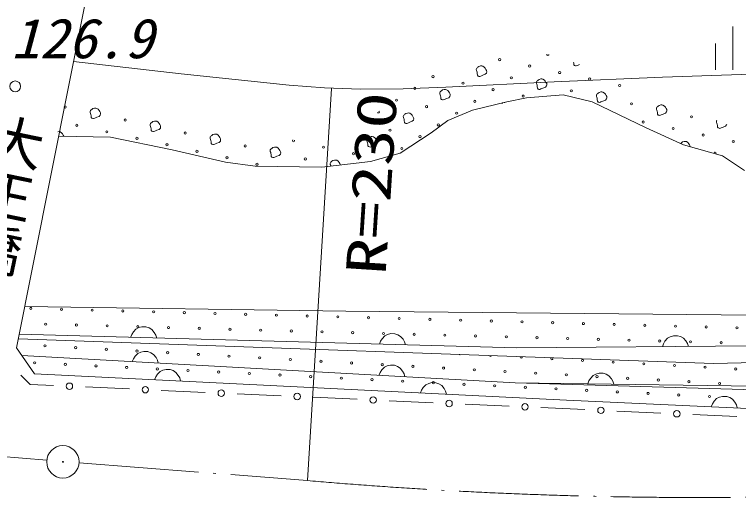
# Model space of a CAD drawing. Units: millimetres, scale not verified. Extents: x 40000 to 680000, y 20000 to 380000.
# Drawn here: x 163802 to 197141, y 262432 to 284674 of the extents above; entities that cross this region are included whole.
import ezdxf
from ezdxf.enums import TextEntityAlignment as Align

# ---------------------------------------------------------------- set-up
doc = ezdxf.new("R2010")
doc.units = ezdxf.units.MM
doc.header["$LTSCALE"] = 1000
doc.linetypes.add('USER3', pattern=[7.000001, 5.508197, -0.688525, 0.114754, -0.688525])
for name, color, linetype, lineweight in [('S-BGD', 1, 'Continuous', 13), ('S-BGD-HTXT', 6, 'Continuous', 13), ('S-BMK', 3, 'USER3', 13)]:
    doc.layers.add(name, color=color, linetype=linetype, lineweight=lineweight)
doc.styles.add('@ＭＳ ゴシック', font='')
doc.styles.add('ＭＳ ゴシック', font='')
doc.styles.get('@ＭＳ ゴシック').set_extended_font_data('@MS Gothic')
doc.styles.get('ＭＳ ゴシック').set_extended_font_data('MS Gothic')

msp = doc.modelspace()

# ---------------------------------------------------------------- linework, layer by layer
at = {"layer": 'S-BGD'}
for p, q in [((163899, 269325), (167979, 289816)), ((196878, 284127), (196880, 282127)), ((196079, 283331), (196080, 282131)), ((166525, 282515), (171479, 281939)), ((189555, 282440), (189550, 282472)), ((189561, 282358), (189555, 282440)), ((185068, 282143), (185070, 282171)), ((185070, 282098), (185068, 282143)), ((185070, 282171), (185089, 282200)), ((185088, 282057), (185070, 282098)), ((185100, 282012), (185088, 282057)), ((185089, 282200), (185116, 282222)), ((185116, 282222), (185144, 282246)), ((185144, 282246), (185191, 282280)), ((185191, 282280), (185266, 282302)), ((185266, 282302), (185323, 282304)), ((185323, 282304), (185369, 282294)), ((185369, 282294), (185435, 282249)), ((185435, 282249), (185480, 282197)), ((185480, 282197), (185511, 282145)), ((185511, 282145), (185544, 282089)), ((185544, 282089), (185549, 282035)), ((189594, 282324), (189561, 282358)), ((189633, 282310), (189594, 282324)), ((189672, 282306), (189633, 282310)), ((189725, 282326), (189672, 282306)), ((189812, 282364), (189725, 282326)), ((171479, 281939), (176449, 281414)), ((185109, 281954), (185100, 282012)), ((185116, 281872), (185109, 281954)), ((185148, 281838), (185116, 281872)), ((185187, 281825), (185148, 281838)), ((185226, 281820), (185187, 281825)), ((185279, 281841), (185226, 281820)), ((185371, 281881), (185279, 281841)), ((185482, 281922), (185371, 281881)), ((185537, 281979), (185482, 281922)), ((185549, 282035), (185537, 281979)), ((188650, 281572), (193639, 281784)), ((193639, 281784), (197716, 281929)), ((176449, 281414), (178082, 281294)), ((183671, 281324), (188650, 281572)), ((187833, 281545), (187835, 281573)), ((187834, 281500), (187833, 281545)), ((187852, 281459), (187834, 281500)), ((187835, 281573), (187854, 281602)), ((187864, 281414), (187852, 281459)), ((187854, 281602), (187880, 281625)), ((187874, 281356), (187864, 281414)), ((187880, 281625), (187909, 281648)), ((187909, 281648), (187956, 281682)), ((187956, 281682), (188031, 281705)), ((188031, 281705), (188087, 281706)), ((188087, 281706), (188134, 281696)), ((188134, 281696), (188200, 281651)), ((188200, 281651), (188245, 281600)), ((188245, 281600), (188275, 281547)), ((188275, 281547), (188308, 281491)), ((188313, 281438), (188301, 281381)), ((188308, 281491), (188313, 281438)), ((178082, 281294), (179727, 281234)), ((179727, 281234), (181693, 281249)), ((181693, 281249), (183671, 281324)), ((183387, 281060), (183389, 281088)), ((183389, 281015), (183387, 281060)), ((183389, 281088), (183408, 281117)), ((183408, 281117), (183435, 281139)), ((183435, 281139), (183463, 281162)), ((183463, 281162), (183510, 281197)), ((183510, 281197), (183585, 281219)), ((183585, 281219), (183642, 281221)), ((183642, 281221), (183688, 281211)), ((183688, 281211), (183754, 281166)), ((183754, 281166), (183799, 281114)), ((183799, 281114), (183830, 281061)), ((183830, 281061), (183862, 281006)), ((187880, 281274), (187874, 281356)), ((187913, 281240), (187880, 281274)), ((187952, 281227), (187913, 281240)), ((187990, 281222), (187952, 281227)), ((188043, 281243), (187990, 281222)), ((188135, 281283), (188043, 281243)), ((188247, 281324), (188135, 281283)), ((188301, 281381), (188247, 281324)), ((190673, 281050), (190720, 281085)), ((190720, 281085), (190795, 281107)), ((190795, 281107), (190852, 281109)), ((190852, 281109), (190898, 281099)), ((190898, 281099), (190964, 281054)), ((190964, 281054), (191009, 281002)), ((183407, 280974), (183389, 281015)), ((183419, 280929), (183407, 280974)), ((183428, 280871), (183419, 280929)), ((183434, 280789), (183428, 280871)), ((183467, 280755), (183434, 280789)), ((183506, 280741), (183467, 280755)), ((183545, 280737), (183506, 280741)), ((183598, 280757), (183545, 280737)), ((183690, 280798), (183598, 280757)), ((183801, 280839), (183690, 280798)), ((183855, 280896), (183801, 280839)), ((183868, 280952), (183855, 280896)), ((183862, 281006), (183868, 280952)), ((186468, 280651), (187379, 280839)), ((187379, 280839), (189068, 280974)), ((189068, 280974), (190409, 280654)), ((190597, 280948), (190599, 280975)), ((190599, 280902), (190597, 280948)), ((190599, 280975), (190618, 281004)), ((190617, 280861), (190599, 280902)), ((190629, 280817), (190617, 280861)), ((190618, 281004), (190645, 281027)), ((190638, 280758), (190629, 280817)), ((190645, 280676), (190638, 280758)), ((190645, 281027), (190673, 281050)), ((191011, 280726), (190900, 280685)), ((191009, 281002), (191040, 280949)), ((191066, 280784), (191011, 280726)), ((191040, 280949), (191073, 280893)), ((191078, 280840), (191066, 280784)), ((191073, 280893), (191078, 280840)), ((184887, 280274), (186468, 280651)), ((186250, 280581), (186274, 280599)), ((186274, 280599), (186350, 280621)), ((186350, 280621), (186379, 280622)), ((190409, 280654), (192892, 279450)), ((190677, 280642), (190645, 280676)), ((190716, 280629), (190677, 280642)), ((190755, 280624), (190716, 280629)), ((190808, 280645), (190755, 280624)), ((190900, 280685), (190808, 280645)), ((193364, 280377), (193383, 280406)), ((193383, 280406), (193410, 280429)), ((193410, 280429), (193438, 280452)), ((193438, 280452), (193485, 280487)), ((193485, 280487), (193560, 280509)), ((193560, 280509), (193617, 280511)), ((193617, 280511), (193663, 280501)), ((193663, 280501), (193729, 280456)), ((193729, 280456), (193774, 280404)), ((193774, 280404), (193805, 280351)), ((167285, 280201), (167287, 280229)), ((167287, 280156), (167285, 280201)), ((167287, 280229), (167307, 280258)), ((167305, 280115), (167287, 280156)), ((167317, 280071), (167305, 280115)), ((167307, 280258), (167333, 280281)), ((167326, 280012), (167317, 280071)), ((167333, 280281), (167361, 280304)), ((167361, 280304), (167408, 280339)), ((167408, 280339), (167483, 280361)), ((167483, 280361), (167540, 280362)), ((167540, 280362), (167587, 280352)), ((167587, 280352), (167652, 280308)), ((167652, 280308), (167697, 280256)), ((167697, 280256), (167728, 280203)), ((167728, 280203), (167761, 280147)), ((167766, 280094), (167754, 280037)), ((167761, 280147), (167766, 280094)), ((181727, 280033), (181754, 280056)), ((181754, 280056), (181782, 280079)), ((181782, 280079), (181829, 280114)), ((181829, 280114), (181904, 280136)), ((181904, 280136), (181961, 280138)), ((181961, 280138), (182007, 280128)), ((182007, 280128), (182073, 280083)), ((182073, 280083), (182118, 280031)), ((183762, 279790), (184887, 280274)), ((193362, 280350), (193364, 280377)), ((193363, 280305), (193362, 280350)), ((193381, 280264), (193363, 280305)), ((193394, 280219), (193381, 280264)), ((193403, 280160), (193394, 280219)), ((193409, 280078), (193403, 280160)), ((193442, 280045), (193409, 280078)), ((193664, 280087), (193573, 280047)), ((193776, 280128), (193664, 280087)), ((193830, 280186), (193776, 280128)), ((193805, 280351), (193837, 280295)), ((193842, 280242), (193830, 280186)), ((193837, 280295), (193842, 280242)), ((167333, 279930), (167326, 280012)), ((167365, 279896), (167333, 279930)), ((167404, 279883), (167365, 279896)), ((167443, 279878), (167404, 279883)), ((167496, 279899), (167443, 279878)), ((167588, 279939), (167496, 279899)), ((167699, 279980), (167588, 279939)), ((167754, 280037), (167699, 279980)), ((170126, 279706), (170173, 279741)), ((170173, 279741), (170248, 279763)), ((170248, 279763), (170305, 279765)), ((170305, 279765), (170351, 279755)), ((170351, 279755), (170417, 279710)), ((181706, 279977), (181708, 280004)), ((181708, 279931), (181706, 279977)), ((181708, 280004), (181727, 280033)), ((181726, 279890), (181708, 279931)), ((181738, 279846), (181726, 279890)), ((181747, 279787), (181738, 279846)), ((181753, 279705), (181747, 279787)), ((182120, 279755), (182008, 279714)), ((182118, 280031), (182149, 279978)), ((182174, 279813), (182120, 279755)), ((182149, 279978), (182181, 279922)), ((182186, 279869), (182174, 279813)), ((182181, 279922), (182186, 279869)), ((182985, 279227), (183762, 279790)), ((193481, 280031), (193442, 280045)), ((193519, 280026), (193481, 280031)), ((193573, 280047), (193519, 280026)), ((196126, 279752), (196128, 279779)), ((196128, 279707), (196126, 279752)), ((196128, 279779), (196137, 279793)), ((170050, 279604), (170052, 279631)), ((170052, 279558), (170050, 279604)), ((170052, 279631), (170071, 279660)), ((170070, 279517), (170052, 279558)), ((170082, 279473), (170070, 279517)), ((170071, 279660), (170098, 279683)), ((170091, 279414), (170082, 279473)), ((170097, 279332), (170091, 279414)), ((170098, 279683), (170126, 279706)), ((170417, 279710), (170462, 279658)), ((170462, 279658), (170493, 279605)), ((170518, 279440), (170464, 279382)), ((170493, 279605), (170525, 279549)), ((170530, 279496), (170518, 279440)), ((170525, 279549), (170530, 279496)), ((181786, 279672), (181753, 279705)), ((181825, 279658), (181786, 279672)), ((181864, 279653), (181825, 279658)), ((181917, 279674), (181864, 279653)), ((182008, 279714), (181917, 279674)), ((192892, 279450), (194608, 278674)), ((196146, 279666), (196128, 279707)), ((196158, 279621), (196146, 279666)), ((196167, 279563), (196158, 279621)), ((196174, 279481), (196167, 279563)), ((196206, 279447), (196174, 279481)), ((196245, 279433), (196206, 279447)), ((196284, 279429), (196245, 279433)), ((196337, 279449), (196284, 279429)), ((196429, 279489), (196337, 279449)), ((196540, 279531), (196429, 279489)), ((196595, 279588), (196540, 279531)), ((196599, 279607), (196595, 279588)), ((165802, 279277), (165859, 279279)), ((165840, 279076), (168216, 279026)), ((165859, 279279), (165905, 279269)), ((165905, 279269), (165971, 279224)), ((165971, 279224), (166016, 279172)), ((166016, 279172), (166047, 279120)), ((166047, 279120), (166075, 279071)), ((170130, 279299), (170097, 279332)), ((170169, 279285), (170130, 279299)), ((170208, 279280), (170169, 279285)), ((170261, 279301), (170208, 279280)), ((170352, 279341), (170261, 279301)), ((170464, 279382), (170352, 279341)), ((172817, 279033), (172836, 279062)), ((172836, 279062), (172862, 279085)), ((172862, 279085), (172890, 279108)), ((172890, 279108), (172937, 279143)), ((172937, 279143), (173012, 279165)), ((173012, 279165), (173069, 279167)), ((173069, 279167), (173116, 279157)), ((173116, 279157), (173181, 279112)), ((173181, 279112), (173226, 279060)), ((173226, 279060), (173257, 279007)), ((180148, 279030), (180223, 279052)), ((180223, 279052), (180279, 279054)), ((180279, 279054), (180326, 279044)), ((181565, 278288), (182985, 279227)), ((168216, 279026), (171058, 278439)), ((172814, 279006), (172817, 279033)), ((172816, 278961), (172814, 279006)), ((172834, 278920), (172816, 278961)), ((172846, 278875), (172834, 278920)), ((172855, 278817), (172846, 278875)), ((172862, 278735), (172855, 278817)), ((172894, 278701), (172862, 278735)), ((173117, 278743), (173025, 278703)), ((173228, 278784), (173117, 278743)), ((173283, 278842), (173228, 278784)), ((173257, 279007), (173290, 278951)), ((173295, 278898), (173283, 278842)), ((173290, 278951), (173295, 278898)), ((180025, 278893), (180027, 278921)), ((180026, 278848), (180025, 278893)), ((180044, 278807), (180026, 278848)), ((180027, 278921), (180046, 278950)), ((180056, 278762), (180044, 278807)), ((180046, 278950), (180072, 278972)), ((180066, 278704), (180056, 278762)), ((180072, 278972), (180100, 278996)), ((180100, 278996), (180148, 279030)), ((180326, 279044), (180392, 278999)), ((180392, 278999), (180437, 278947)), ((180437, 278947), (180467, 278895)), ((180493, 278729), (180438, 278672)), ((180467, 278895), (180500, 278839)), ((180505, 278786), (180493, 278729)), ((180500, 278839), (180505, 278786)), ((194476, 278734), (194493, 278748)), ((194493, 278748), (194521, 278771)), ((194521, 278771), (194568, 278806)), ((194568, 278806), (194643, 278828)), ((194643, 278828), (194700, 278829)), ((194700, 278829), (194746, 278819)), ((194746, 278819), (194812, 278775)), ((194812, 278775), (194857, 278723)), ((194857, 278723), (194888, 278670)), ((171058, 278439), (173524, 277878)), ((172933, 278687), (172894, 278701)), ((172972, 278683), (172933, 278687)), ((173025, 278703), (172972, 278683)), ((175579, 278408), (175581, 278435)), ((175581, 278363), (175579, 278408)), ((175581, 278435), (175600, 278465)), ((175600, 278465), (175627, 278487)), ((175627, 278487), (175655, 278510)), ((175655, 278510), (175702, 278545)), ((175702, 278545), (175777, 278567)), ((175777, 278567), (175834, 278569)), ((175834, 278569), (175880, 278559)), ((175880, 278559), (175946, 278514)), ((175946, 278514), (175991, 278462)), ((175991, 278462), (176022, 278409)), ((176022, 278409), (176054, 278354)), ((180072, 278622), (180066, 278704)), ((180104, 278588), (180072, 278622)), ((180144, 278575), (180104, 278588)), ((180182, 278570), (180144, 278575)), ((180235, 278591), (180182, 278570)), ((180327, 278631), (180235, 278591)), ((180438, 278672), (180327, 278631)), ((194608, 278674), (196404, 278166)), ((194888, 278670), (194921, 278614)), ((194921, 278614), (194923, 278585)), ((175599, 278322), (175581, 278363)), ((175611, 278277), (175599, 278322)), ((175620, 278219), (175611, 278277)), ((175626, 278137), (175620, 278219)), ((175659, 278103), (175626, 278137)), ((175698, 278089), (175659, 278103)), ((175737, 278085), (175698, 278089)), ((175790, 278105), (175737, 278085)), ((175881, 278145), (175790, 278105)), ((175993, 278187), (175881, 278145)), ((176047, 278244), (175993, 278187)), ((176059, 278300), (176047, 278244)), ((176054, 278354), (176059, 278300)), ((180198, 277911), (181565, 278288)), ((196404, 278166), (197424, 277497)), ((173524, 277878), (174891, 277692)), ((177947, 277641), (180198, 277911)), ((178343, 277810), (178346, 277838)), ((178345, 277765), (178343, 277810)), ((178363, 277724), (178345, 277765)), ((178346, 277838), (178365, 277867)), ((178372, 277692), (178363, 277724)), ((178365, 277867), (178391, 277889)), ((178391, 277889), (178419, 277912)), ((178419, 277912), (178466, 277947)), ((178466, 277947), (178542, 277969)), ((178542, 277969), (178598, 277971)), ((178598, 277971), (178645, 277961)), ((178645, 277961), (178710, 277916)), ((178710, 277916), (178755, 277864)), ((178755, 277864), (178786, 277811)), ((178786, 277811), (178819, 277756)), ((178819, 277756), (178820, 277746)), ((174891, 277692), (177947, 277641)), ((164277, 271225), (179052, 271013)), ((179052, 271013), (204310, 270773)), ((169202, 269942), (169277, 270057)), ((169277, 270057), (169395, 270185)), ((169395, 270185), (169529, 270254)), ((169529, 270254), (169671, 270292)), ((169671, 270292), (169857, 270287)), ((169857, 270287), (169996, 270241)), ((169996, 270241), (170126, 270165)), ((170126, 270165), (170240, 270030)), ((163980, 269732), (195984, 268604)), ((186932, 269318), (164023, 269946)), ((169150, 269805), (169202, 269942)), ((170240, 270030), (170308, 269911)), ((170308, 269911), (170350, 269772)), ((180657, 269628), (180732, 269743)), ((180732, 269743), (180849, 269872)), ((180849, 269872), (180983, 269940)), ((180983, 269940), (181125, 269978)), ((181125, 269978), (181311, 269973)), ((181311, 269973), (181451, 269927)), ((181451, 269927), (181581, 269851)), ((181581, 269851), (181694, 269716)), ((181694, 269716), (181763, 269597)), ((193755, 269632), (193868, 269765)), ((193868, 269765), (194000, 269838)), ((194000, 269838), (194140, 269881)), ((194140, 269881), (194326, 269883)), ((194326, 269883), (194468, 269842)), ((194468, 269842), (194600, 269771)), ((194600, 269771), (194718, 269640)), ((180605, 269491), (180657, 269628)), ((181763, 269597), (181804, 269458)), ((201543, 269444), (186932, 269318)), ((193638, 269376), (193684, 269514)), ((193684, 269514), (193755, 269632)), ((194718, 269640), (194791, 269524)), ((194791, 269524), (194838, 269386)), ((164729, 268133), (163899, 269325)), ((169357, 268937), (169478, 269063)), ((169478, 269063), (169614, 269127)), ((169614, 269127), (169757, 269161)), ((169757, 269161), (169943, 269151)), ((169943, 269151), (170081, 269101)), ((170081, 269101), (170209, 269022)), ((186856, 267708), (164144, 268972)), ((169223, 268689), (169279, 268825)), ((169279, 268825), (169357, 268937)), ((170209, 269022), (170319, 268884)), ((170319, 268884), (170384, 268763)), ((170384, 268763), (170421, 268623)), ((195984, 268604), (211228, 268909)), ((180713, 268306), (180834, 268431)), ((180834, 268431), (180970, 268496)), ((180970, 268496), (181113, 268530)), ((181113, 268530), (181299, 268519)), ((181299, 268519), (181437, 268470)), ((181437, 268470), (181565, 268390)), ((181565, 268390), (181675, 268252)), ((164091, 268069), (164523, 267638)), ((189214, 266912), (164729, 268133)), ((170305, 267993), (170383, 268106)), ((170383, 268106), (170504, 268232)), ((170504, 268232), (170639, 268297)), ((170639, 268297), (170782, 268332)), ((170782, 268332), (170968, 268323)), ((170968, 268323), (171106, 268274)), ((171106, 268274), (171235, 268196)), ((171235, 268196), (171345, 268058)), ((171345, 268058), (171411, 267938)), ((180579, 268058), (180635, 268193)), ((180635, 268193), (180713, 268306)), ((181675, 268252), (181740, 268131)), ((181740, 268131), (181777, 267991)), ((190442, 268048), (190575, 268118)), ((190575, 268118), (190717, 268158)), ((190717, 268158), (190903, 268155)), ((190903, 268155), (191043, 268112)), ((191043, 268112), (191174, 268038)), ((170251, 267857), (170305, 267993)), ((171411, 267938), (171449, 267797)), ((182882, 267687), (183025, 267722)), ((183025, 267722), (183210, 267713)), ((190203, 267664), (190253, 267801)), ((190253, 267801), (190327, 267917)), ((190327, 267917), (190442, 268048)), ((191174, 268038), (191289, 267904)), ((191289, 267904), (191360, 267786)), ((191360, 267786), (191403, 267648)), ((164523, 267638), (165597, 267589)), ((167065, 267523), (169093, 267431)), ((182493, 267247), (182548, 267382)), ((182548, 267382), (182626, 267496)), ((182626, 267496), (182746, 267622)), ((182746, 267622), (182882, 267687)), ((183210, 267713), (183349, 267664)), ((183349, 267664), (183477, 267585)), ((183477, 267585), (183588, 267448)), ((183588, 267448), (183654, 267327)), ((202645, 267498), (186856, 267708)), ((186856, 267708), (209374, 267049)), ((170561, 267364), (172589, 267272)), ((174058, 267206), (176086, 267114)), ((183654, 267327), (183692, 267187)), ((196134, 266988), (196269, 267054)), ((196269, 267054), (196411, 267090)), ((196411, 267090), (196597, 267082)), ((196597, 267082), (196736, 267033)), ((177554, 267047), (179582, 266956)), ((181051, 266889), (183079, 266797)), ((184547, 266731), (186575, 266639)), ((203750, 266259), (189214, 266912)), ((195883, 266612), (195937, 266748)), ((195937, 266748), (196014, 266862)), ((196014, 266862), (196134, 266988)), ((196736, 267033), (196865, 266956)), ((196865, 266956), (196976, 266818)), ((196976, 266818), (197043, 266698)), ((188044, 266572), (190071, 266481)), ((191540, 266414), (193568, 266322)), ((197043, 266698), (197081, 266558)), ((195036, 266256), (197064, 266164))]:
    msp.add_line(p, q, dxfattribs=at)
for centre, radius in [((186139, 282597), 49.8), ((187521, 282298), 49.8), ((183076, 281812), 49.8), ((186681, 281756), 49.8), ((188904, 281999), 49.8), ((190286, 281700), 49.8), ((163834, 281364), 249), ((184458, 281513), 49.8), ((191668, 281401), 49.8), ((182235, 281271), 49.8), ((185840, 281214), 49.8), ((189445, 281158), 49.8), ((181394, 280729), 49.8), ((185000, 280673), 49.8), ((187222, 280916), 49.8), ((166133, 280412), 49.8), ((182777, 280430), 49.8), ((192210, 280560), 49.8), ((184159, 280131), 49.8), ((168898, 279814), 49.8), ((192751, 279720), 49.8), ((194974, 279963), 49.8), ((166675, 279572), 49.8), ((181095, 279347), 49.8), ((183318, 279589), 49.8), ((194134, 279421), 49.8), ((168057, 279273), 49.8), ((171662, 279216), 49.8), ((182478, 279048), 49.8), ((195516, 279122), 49.8), ((169440, 278974), 49.8), ((170822, 278675), 49.8), ((196898, 278823), 49.8), ((172204, 278376), 49.8), ((174427, 278619), 49.8), ((178032, 278562), 49.8), ((181637, 278506), 49.8), ((173586, 278077), 49.8), ((177191, 278021), 49.8), ((179414, 278263), 49.8), ((174969, 277778), 49.8), ((164553, 271139), 49.8), ((165967, 271100), 49.8), ((167381, 271061), 49.8), ((168794, 271022), 49.8), ((170208, 270984), 49.8), ((171622, 270945), 49.8), ((173035, 270906), 49.8), ((174449, 270867), 49.8), ((175863, 270829), 49.8), ((177276, 270790), 49.8), ((178690, 270751), 49.8), ((180104, 270712), 49.8), ((181517, 270674), 49.8), ((165241, 270412), 49.8), ((166654, 270374), 49.8), ((168068, 270335), 49.8), ((182931, 270635), 49.8), ((184345, 270596), 49.8), ((185758, 270557), 49.8), ((187172, 270519), 49.8), ((188586, 270480), 49.8), ((189999, 270441), 49.8), ((191413, 270402), 49.8), ((192827, 270364), 49.8), ((169482, 270296), 49.8), ((170895, 270257), 49.8), ((172309, 270219), 49.8), ((173723, 270180), 49.8), ((175136, 270141), 49.8), ((176550, 270102), 49.8), ((177964, 270064), 49.8), ((179377, 270025), 49.8), ((194240, 270325), 49.8), ((195654, 270286), 49.8), ((197068, 270248), 49.8), ((180791, 269986), 49.8), ((182205, 269947), 49.8), ((183618, 269909), 49.8), ((185032, 269870), 49.8), ((186446, 269831), 49.8), ((187860, 269792), 49.8), ((189273, 269754), 49.8), ((190687, 269715), 49.8), ((192101, 269676), 49.8), ((165204, 269414), 49.8), ((166616, 269335), 49.8), ((193514, 269638), 49.8), ((194928, 269599), 49.8), ((196342, 269560), 49.8), ((168028, 269257), 49.8), ((169440, 269178), 49.8), ((170852, 269100), 49.8), ((172264, 269021), 49.8), ((173676, 268942), 49.8), ((175088, 268864), 49.8), ((176500, 268785), 49.8), ((177912, 268707), 49.8), ((189954, 268745), 49.8), ((191366, 268666), 49.8), ((164728, 268633), 49.8), ((166140, 268563), 49.8), ((167553, 268492), 49.8), ((168965, 268422), 49.8), ((170377, 268351), 49.8), ((179324, 268628), 49.8), ((180736, 268550), 49.8), ((182148, 268471), 49.8), ((183560, 268392), 49.8), ((192778, 268588), 49.8), ((194190, 268509), 49.8), ((195602, 268431), 49.8), ((197014, 268352), 49.8), ((171790, 268281), 49.8), ((173202, 268211), 49.8), ((174615, 268140), 49.8), ((176027, 268070), 49.8), ((177440, 267999), 49.8), ((184973, 268314), 49.8), ((186385, 268235), 49.8), ((187797, 268157), 49.8), ((189209, 268078), 49.8), ((190621, 268000), 49.8), ((178852, 267929), 49.8), ((180265, 267859), 49.8), ((181677, 267788), 49.8), ((183090, 267718), 49.8), ((192033, 267921), 49.8), ((193445, 267842), 49.8), ((194857, 267764), 49.8), ((196269, 267685), 49.8), ((166331, 267556), 149), ((169827, 267397), 149), ((173324, 267239), 149), ((184502, 267647), 49.8), ((185915, 267577), 49.8), ((187327, 267506), 49.8), ((188739, 267436), 49.8), ((190152, 267366), 49.8), ((176820, 267081), 149), ((180316, 266922), 149), ((191564, 267295), 49.8), ((192977, 267225), 49.8), ((194389, 267154), 49.8), ((195802, 267084), 49.8), ((183813, 266764), 149), ((187309, 266606), 149), ((190806, 266447), 149), ((194302, 266289), 149), ((166031, 264075), 22.5)]:
    msp.add_circle(centre, radius, dxfattribs=at)
for centre, start, end in [((188362, 282839), 178.5591, 358.7468), ((180554, 280187), 214.0606, 51.5276), ((176650, 278861), 133.2477, 38.0542), ((196058, 278281), 325.0582, 183.3777), ((184306, 269059), 239.4928, 296.471), ((185718, 268981), 195.4479, 340.5159), ((187130, 268902), 161.8035, 14.1602), ((188542, 268823), 118.9564, 57.0074)]:
    msp.add_arc(centre, 49.8, start, end, dxfattribs=at)
at = {"layer": 'S-BGD-HTXT'}
msp.add_line((177290, 263211), (178400, 281270), dxfattribs=at)
at = {"layer": 'S-BMK'}
for p, q in [((83495, 270575), (165286, 264154)), ((166780, 264036), (177290, 263211))]:
    msp.add_line(p, q, dxfattribs=at)
at = {"layer": 'S-BMK', "linetype": 'Continuous'}
msp.add_circle((166031, 264075), 746, dxfattribs=at)
at = {"layer": 'S-BMK'}
msp.add_arc((195342, 472018), 209586, 265.05904, 282.37646, dxfattribs=at)

# ---------------------------------------------------------------- texts
at = {"layer": 'S-BGD', "style": 'ＭＳ ゴシック', "oblique": 15, "width": 1.05}
msp.add_text('126.9', height=1833, dxfattribs=at).set_placement((163645, 282108), align=Align.BOTTOM_LEFT)
at = {"layer": 'S-BGD', "style": '@ＭＳ ゴシック'}
msp.add_text('大正橋', height=1833, rotation=258.3, dxfattribs=at).set_placement((162695, 280340), align=Align.BOTTOM_LEFT)
at = {"layer": 'S-BGD-HTXT', "style": 'ＭＳ ゴシック', "width": 1.35}
msp.add_text('R=230', height=1833, rotation=86.3, dxfattribs=at).set_placement((181434, 272603), align=Align.BOTTOM_LEFT)

doc.saveas('drawing.dxf')
